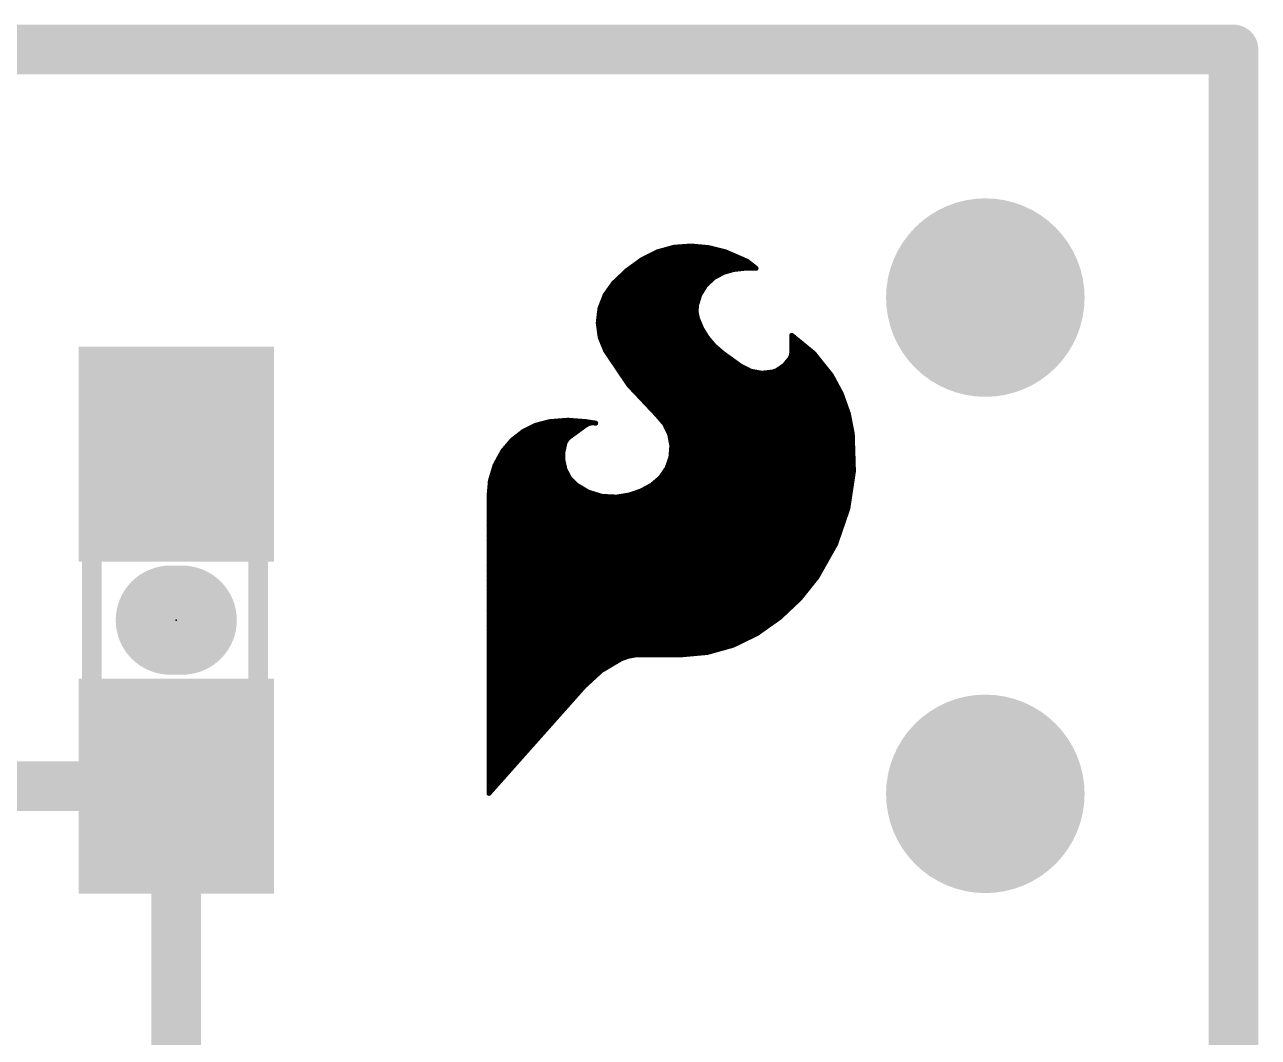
# Model space of a CAD drawing. Extents: x -109 to 32, y -1 to 19.
# Drawn here: x 25.56 to 31.88, y 13.99 to 19.18 of the extents above; entities that cross this region are included whole.
import ezdxf

# ---------------------------------------------------------------- set-up
doc = ezdxf.new("R2010")
doc.units = 0
for name, color, linetype in [('1', 12, 'CONTINUOUS'), ('16', 132, 'CONTINUOUS'), ('18', 110, 'CONTINUOUS'), ('20', 53, 'CONTINUOUS'), ('21', 53, 'CONTINUOUS'), ('23', 53, 'CONTINUOUS'), ('51', 53, 'CONTINUOUS')]:
    doc.layers.add(name, color=color, linetype=linetype)

# ---------------------------------------------------------------- blocks, each defined once
blk = doc.blocks.new('RECT')
blk.add_solid([(-0.5, -0.5), (0.5, -0.5), (-0.5, 0.5), (0.5, 0.5)])
blk = doc.blocks.new('ROUNDV')
at = {"const_width": 0.5}
blk.add_lwpolyline([(0, -0.25, 1), (0, 0.25, 1), (0, -0.25)], format="xyb", dxfattribs=at)

msp = doc.modelspace()

# ---------------------------------------------------------------- linework, layer by layer
at = {"layer": '1', "const_width": 0.254}
for points in [[(31.75, 19.05), (23.495, 19.05)], [(31.75, 0), (31.75, 19.05)], [(26.3398, 15.279), (22.772, 15.279)], [(26.3398, 15.279), (26.3398, 13.3748)]]:
    msp.add_lwpolyline(points, dxfattribs=at)
at = {"layer": '1', "const_width": 0.127}
for points in [[(31.8135, 19.05, 1), (31.6865, 19.05)], [(31.75, 18.9865, 1), (31.75, 19.1135)], [(26.4033, 15.279, 1), (26.2763, 15.279)], [(26.3398, 15.2155, 1), (26.3398, 15.3425)]]:
    msp.add_lwpolyline(points, format="xyb", dxfattribs=at)
at = {"layer": '16', "const_width": 0.254}
for points in [[(31.75, 19.05), (23.495, 19.05)], [(31.75, 0), (31.75, 19.05)]]:
    msp.add_lwpolyline(points, dxfattribs=at)
at = {"layer": '16', "const_width": 0.127}
for points in [[(31.8135, 19.05, 1), (31.6865, 19.05)], [(31.75, 18.9865, 1), (31.75, 19.1135)]]:
    msp.add_lwpolyline(points, format="xyb", dxfattribs=at)
at = {"layer": '20', "const_width": 0.254}
for points in [[(31.75, 19.05), (0, 19.05)], [(31.75, 0), (31.75, 19.05)]]:
    msp.add_lwpolyline(points, dxfattribs=at)
at = {"layer": '20', "const_width": 0.127}
for points in [[(31.8135, 19.05, 1), (31.6865, 19.05)], [(31.75, 18.9865, 1), (31.75, 19.1135)]]:
    msp.add_lwpolyline(points, format="xyb", dxfattribs=at)
at = {"layer": '21'}
for points, const_width in [([(28.9738, 18.0442), (28.8869, 18.0376)], 0.0254), ([(29.0639, 18.0357), (28.9738, 18.0442)], 0.0254), ([(28.8029, 18.0144), (28.7249, 17.9756)], 0.0254), ([(28.7402, 17.9832), (29.2217, 17.9832)], 0.0254), ([(28.7912, 18.0086), (29.1631, 18.0086)], 0.0254), ([(28.8869, 18.0376), (28.8029, 18.0144)], 0.0254), ([(28.874, 18.034), (29.0704, 18.034)], 0.0254), ([(29.1516, 18.0137), (29.0639, 18.0357)], 0.0254), ([(29.1745, 18.0035), (29.1516, 18.0137)], 0.0254), ([(29.2101, 17.9883), (29.1745, 18.0035)], 0.0254), ([(29.2605, 17.9662), (29.2101, 17.9883)], 0.0254), ([(28.6472, 17.9196), (28.5776, 17.8537)], 0.0254), ([(28.7249, 17.9756), (28.6472, 17.9196)], 0.0254), ([(28.665, 17.9324), (29.304, 17.9324)], 0.0254), ([(28.7002, 17.9578), (29.2714, 17.9578)], 0.0254), ([(29.1415, 17.9095), (29.1927, 17.924)], 0.0254), ([(29.1927, 17.924), (29.2456, 17.9299)], 0.0254), ([(29.2456, 17.9299), (29.3066, 17.9299)], 0.0254), ([(29.304, 17.9324), (29.2605, 17.9662)], 0.0254), ([(29.3065, 17.9299), (29.304, 17.9324)], 0.0254), ([(29.3066, 17.9299), (29.3065, 17.9299)], 0.0254), ([(28.5776, 17.8537), (28.5345, 17.7933)], 0.0254), ([(28.5802, 17.8562), (29.0626, 17.8562)], 0.0254), ([(28.6071, 17.8816), (29.0897, 17.8816)], 0.0254), ([(28.6339, 17.907), (29.1368, 17.907)], 0.0254), ([(29.0487, 17.8433), (29.0907, 17.8825)], 0.0254), ([(29.0907, 17.8825), (29.1415, 17.9095)], 0.0254), ([(28.5345, 17.7933), (28.5077, 17.7241)], 0.0254), ([(28.5431, 17.8054), (29.0252, 17.8054)], 0.0254), ([(28.5612, 17.8308), (29.041, 17.8308)], 0.0254), ([(29.0018, 17.7394), (29.0184, 17.7944)], 0.0254), ([(29.0184, 17.7944), (29.0487, 17.8433)], 0.0254), ([(28.5097, 17.7292), (29.0014, 17.7292)], 0.0254), ([(28.5195, 17.7546), (29.0064, 17.7546)], 0.0254), ([(28.5293, 17.78), (29.014, 17.78)], 0.0254), ([(29.0004, 17.706), (29.0018, 17.7394)], 0.0254), ([(28.5077, 17.7241), (28.4991, 17.6504)], 0.0254), ([(28.5024, 17.6784), (29.0059, 17.6784)], 0.0254), ([(28.5053, 17.7038), (29.0008, 17.7038)], 0.0254), ([(29.0069, 17.6733), (29.0004, 17.706)], 0.0254), ([(29.0284, 17.6218), (29.0069, 17.6733)], 0.0254), ([(28.4991, 17.6504), (28.509, 17.5769)], 0.0254), ([(28.4994, 17.653), (29.0154, 17.653)], 0.0254), ([(28.5022, 17.6276), (29.026, 17.6276)], 0.0254), ([(28.5056, 17.6022), (29.0405, 17.6022)], 0.0254), ([(29.0577, 17.5743), (29.0284, 17.6218)], 0.0254), ([(28.509, 17.5769), (28.537, 17.5082)], 0.0254), ([(28.5091, 17.5768), (29.0562, 17.5768)], 0.0254), ([(28.5194, 17.5514), (29.0773, 17.5514)], 0.0254), ([(29.094, 17.5319), (29.0577, 17.5743)], 0.0254), ([(29.6021, 17.4949), (29.4895, 17.587)], 0.0254), ([(29.4895, 17.587), (29.4895, 17.4981)], 0.0254), ([(29.4895, 17.5768), (29.502, 17.5768)], 0.0254), ([(29.4895, 17.5514), (29.533, 17.5514)], 0.0254), ([(28.5298, 17.526), (29.1009, 17.526)], 0.0254), ([(28.537, 17.5082), (28.6556, 17.3324)], 0.0254), ([(28.5421, 17.5006), (29.1305, 17.5006)], 0.0254), ([(28.5593, 17.4752), (29.1645, 17.4752)], 0.0254), ([(29.1364, 17.4955), (29.094, 17.5319)], 0.0254), ([(29.2278, 17.4295), (29.1364, 17.4955)], 0.0254), ([(29.4875, 17.4836), (29.4818, 17.4701)], 0.0254), ([(29.484, 17.4752), (29.6178, 17.4752)], 0.0254), ([(29.4895, 17.4981), (29.4875, 17.4836)], 0.0254), ([(29.4895, 17.526), (29.5641, 17.526)], 0.0254), ([(29.4895, 17.5006), (29.5951, 17.5006)], 0.0254), ([(29.6927, 17.3812), (29.6021, 17.4949)], 0.0254), ([(28.5764, 17.4498), (29.1997, 17.4498)], 0.0254), ([(28.5935, 17.4244), (29.2378, 17.4244)], 0.0254), ([(29.2791, 17.4033), (29.2278, 17.4295)], 0.0254), ([(29.4522, 17.4334), (29.4133, 17.4066)], 0.0254), ([(29.4391, 17.4244), (29.6583, 17.4244)], 0.0254), ([(29.4818, 17.4701), (29.4522, 17.4334)], 0.0254), ([(29.4654, 17.4498), (29.638, 17.4498)], 0.0254), ([(28.6107, 17.399), (29.3024, 17.399)], 0.0254), ([(28.6278, 17.3736), (29.6968, 17.3736)], 0.0254), ([(28.6449, 17.3482), (29.7104, 17.3482)], 0.0254), ([(29.3357, 17.3929), (29.2791, 17.4033)], 0.0254), ([(29.3929, 17.399), (29.3357, 17.3929)], 0.0254), ([(29.4133, 17.4066), (29.3929, 17.399)], 0.0254), ([(29.3929, 17.399), (29.6785, 17.399)], 0.0254), ([(29.7428, 17.2878), (29.6927, 17.3812)], 0.0254), ([(28.6556, 17.3324), (28.8011, 17.178)], 0.0254), ([(28.6646, 17.3228), (29.7241, 17.3228)], 0.0254), ([(28.6886, 17.2974), (29.7377, 17.2974)], 0.0254), ([(29.7786, 17.188), (29.7428, 17.2878)], 0.0254), ([(28.7125, 17.272), (29.7485, 17.272)], 0.0254), ([(28.7364, 17.2466), (29.7576, 17.2466)], 0.0254), ([(28.7604, 17.2212), (29.7667, 17.2212)], 0.0254), ([(28.7843, 17.1958), (29.7758, 17.1958)], 0.0254), ([(28.8011, 17.178), (28.8394, 17.1331)], 0.0254), ([(28.8076, 17.1704), (29.7821, 17.1704)], 0.0254), ([(29.7993, 17.084), (29.7786, 17.188)], 0.0254), ([(28.18, 17.1266), (28.1152, 17.0945)], 0.0254), ([(28.1659, 17.1196), (28.4249, 17.1196)], 0.0254), ([(28.2499, 17.145), (28.18, 17.1266)], 0.0254), ([(28.3439, 17.1524), (28.2499, 17.145)], 0.0254), ([(28.2499, 17.145), (28.4379, 17.145)], 0.0254), ([(28.4379, 17.145), (28.3439, 17.1524)], 0.0254), ([(28.3515, 17.0663), (28.4354, 17.1272)], 0.0254), ([(28.4354, 17.1272), (28.4511, 17.1356)], 0.0254), ([(28.4862, 17.1374), (28.4379, 17.145)], 0.0254), ([(28.4511, 17.1356), (28.4685, 17.1391)], 0.0254), ([(28.4685, 17.1391), (28.4862, 17.1374)], 0.0254), ([(28.8292, 17.145), (29.7872, 17.145)], 0.0254), ([(28.8394, 17.1331), (28.8649, 17.0798)], 0.0254), ([(28.8459, 17.1196), (29.7922, 17.1196)], 0.0254), ([(28.0582, 17.0501), (28.0112, 16.9951)], 0.0254), ([(28.0525, 17.0434), (28.3327, 17.0434)], 0.0254), ([(28.1152, 17.0945), (28.0582, 17.0501)], 0.0254), ([(28.0822, 17.0688), (28.3549, 17.0688)], 0.0254), ([(28.1148, 17.0942), (28.3899, 17.0942)], 0.0254), ([(28.3188, 16.9913), (28.3287, 17.0358)], 0.0254), ([(28.3287, 17.0358), (28.3377, 17.0529)], 0.0254), ([(28.3377, 17.0529), (28.3515, 17.0663)], 0.0254), ([(28.858, 17.0942), (29.7973, 17.0942)], 0.0254), ([(28.8649, 17.0798), (28.8756, 17.0217)], 0.0254), ([(28.8669, 17.0688), (29.7998, 17.0688)], 0.0254), ([(28.8716, 17.0434), (29.8006, 17.0434)], 0.0254), ([(29.8053, 16.8912), (29.7993, 17.084)], 0.0254), ([(28.0112, 16.9951), (27.9711, 16.9219)], 0.0254), ([(28.0098, 16.9926), (28.3191, 16.9926)], 0.0254), ([(28.0308, 17.018), (28.3247, 17.018)], 0.0254), ([(28.3188, 16.9457), (28.3188, 16.9913)], 0.0254), ([(28.8756, 17.0217), (28.871, 16.9628)], 0.0254), ([(28.8734, 16.9926), (29.8022, 16.9926)], 0.0254), ([(28.8754, 17.018), (29.8014, 17.018)], 0.0254), ([(27.9711, 16.9219), (27.9471, 16.842)], 0.0254), ([(27.9694, 16.9164), (28.3253, 16.9164)], 0.0254), ([(27.982, 16.9418), (28.3196, 16.9418)], 0.0254), ([(27.9959, 16.9672), (28.3188, 16.9672)], 0.0254), ([(28.3287, 16.9012), (28.3188, 16.9457)], 0.0254), ([(28.8514, 16.9071), (28.818, 16.8584)], 0.0254), ([(28.871, 16.9628), (28.8514, 16.9071)], 0.0254), ([(28.8547, 16.9164), (29.8045, 16.9164)], 0.0254), ([(28.8636, 16.9418), (29.8038, 16.9418)], 0.0254), ([(28.8714, 16.9672), (29.803, 16.9672)], 0.0254), ([(27.9541, 16.8656), (28.3469, 16.8656)], 0.0254), ([(27.9618, 16.891), (28.3339, 16.891)], 0.0254), ([(28.3509, 16.8577), (28.3287, 16.9012)], 0.0254), ([(28.3846, 16.8224), (28.3509, 16.8577)], 0.0254), ([(28.818, 16.8584), (28.7732, 16.8199)], 0.0254), ([(28.823, 16.8656), (29.8015, 16.8656)], 0.0254), ([(28.8404, 16.891), (29.8053, 16.891)], 0.0254), ([(29.7765, 16.7005), (29.8053, 16.8912)], 0.0254), ([(27.9471, 16.842), (27.9401, 16.7589)], 0.0254), ([(27.9427, 16.7894), (28.4394, 16.7894)], 0.0254), ([(27.9448, 16.8148), (28.3972, 16.8148)], 0.0254), ([(27.9469, 16.8402), (28.3677, 16.8402)], 0.0254), ([(28.448, 16.7842), (28.3846, 16.8224)], 0.0254), ([(28.5188, 16.7626), (28.448, 16.7842)], 0.0254), ([(28.7168, 16.7895), (28.6561, 16.769)], 0.0254), ([(28.7165, 16.7894), (29.7899, 16.7894)], 0.0254), ([(28.7732, 16.8199), (28.7168, 16.7895)], 0.0254), ([(28.7637, 16.8148), (29.7938, 16.8148)], 0.0254), ([(28.7969, 16.8402), (29.7976, 16.8402)], 0.0254), ([(27.9401, 16.7589), (27.9401, 15.2425)], 0.0254), ([(27.9401, 16.7386), (29.7822, 16.7386)], 0.0254), ([(27.9405, 16.764), (28.5142, 16.764)], 0.0254), ([(28.5928, 16.7589), (28.5188, 16.7626)], 0.0254), ([(28.6561, 16.769), (28.5928, 16.7589)], 0.0254), ([(28.6248, 16.764), (29.7861, 16.764)], 0.0254), ([(27.9401, 16.7132), (29.7784, 16.7132)], 0.0254), ([(27.9401, 16.6878), (29.7721, 16.6878)], 0.0254), ([(27.9401, 16.6624), (29.7634, 16.6624)], 0.0254), ([(29.7137, 16.5181), (29.7765, 16.7005)], 0.0254), ([(27.9401, 16.637), (29.7546, 16.637)], 0.0254), ([(27.9401, 16.6116), (29.7459, 16.6116)], 0.0254), ([(27.9401, 16.5862), (29.7371, 16.5862)], 0.0254), ([(27.9401, 16.5608), (29.7284, 16.5608)], 0.0254), ([(27.9401, 16.5354), (29.7196, 16.5354)], 0.0254), ([(27.9401, 16.51), (29.7091, 16.51)], 0.0254), ([(27.9401, 16.4846), (29.6948, 16.4846)], 0.0254), ([(29.619, 16.35), (29.7137, 16.5181)], 0.0254), ([(27.9401, 16.4592), (29.6805, 16.4592)], 0.0254), ([(27.9401, 16.4338), (29.6662, 16.4338)], 0.0254), ([(27.9401, 16.4084), (29.6519, 16.4084)], 0.0254), ([(26.3093, 16.129), (26.3703, 16.129)], 0.5588), ([(27.9401, 16.383), (29.6376, 16.383)], 0.0254), ([(27.9401, 16.3576), (29.6233, 16.3576)], 0.0254), ([(29.5306, 16.2393), (29.619, 16.35)], 0.0254), ([(27.9401, 16.3322), (29.6048, 16.3322)], 0.0254), ([(27.9401, 16.3068), (29.5845, 16.3068)], 0.0254), ([(27.9401, 16.2814), (29.5642, 16.2814)], 0.0254), ([(27.9401, 16.256), (29.5439, 16.256)], 0.0254), ([(27.9401, 16.2306), (29.5213, 16.2306)], 0.0254), ([(29.4274, 16.1421), (29.5306, 16.2393)], 0.0254), ([(27.9401, 16.2052), (29.4944, 16.2052)], 0.0254), ([(27.9401, 16.1798), (29.4674, 16.1798)], 0.0254), ([(27.9401, 16.1544), (29.4405, 16.1544)], 0.0254), ([(27.9401, 16.129), (29.4089, 16.129)], 0.0254), ([(27.9401, 16.1036), (29.3729, 16.1036)], 0.0254), ([(29.3117, 16.0604), (29.4274, 16.1421)], 0.0254), ([(27.9401, 16.0782), (29.3369, 16.0782)], 0.0254), ([(27.9401, 16.0528), (29.2961, 16.0528)], 0.0254), ([(27.9401, 16.0274), (29.244, 16.0274)], 0.0254), ([(29.1887, 16.0004), (29.3117, 16.0604)], 0.0254), ([(27.9401, 16.002), (29.1919, 16.002)], 0.0254), ([(27.9401, 15.9766), (29.1034, 15.9766)], 0.0254), ([(28.9205, 15.9512), (29.0568, 15.9636)], 0.0254), ([(29.0568, 15.9636), (29.1887, 16.0004)], 0.0254), ([(27.9401, 15.9512), (28.9205, 15.9512)], 0.0254), ([(27.9401, 15.9258), (28.6071, 15.9258)], 0.0254), ([(27.9401, 15.9004), (28.5644, 15.9004)], 0.0254), ([(28.5145, 15.8707), (28.6157, 15.9309)], 0.0254), ([(28.6157, 15.9309), (28.6529, 15.9444)], 0.0254), ([(28.6529, 15.9444), (28.6919, 15.9512)], 0.0254), ([(28.6919, 15.9512), (28.9205, 15.9512)], 0.0254), ([(27.9401, 15.875), (28.5217, 15.875)], 0.0254), ([(27.9401, 15.8496), (28.4914, 15.8496)], 0.0254), ([(28.4277, 15.7912), (28.5145, 15.8707)], 0.0254), ([(27.9401, 15.8242), (28.4637, 15.8242)], 0.0254), ([(27.9401, 15.7988), (28.436, 15.7988)], 0.0254), ([(27.9401, 15.2425), (28.4277, 15.7912)], 0.0254), ([(27.9401, 15.7734), (28.4119, 15.7734)], 0.0254), ([(27.9401, 15.748), (28.3893, 15.748)], 0.0254), ([(27.9401, 15.7226), (28.3667, 15.7226)], 0.0254), ([(27.9401, 15.6972), (28.3442, 15.6972)], 0.0254), ([(27.9401, 15.6718), (28.3216, 15.6718)], 0.0254), ([(27.9401, 15.6464), (28.299, 15.6464)], 0.0254), ([(27.9401, 15.621), (28.2765, 15.621)], 0.0254), ([(27.9401, 15.5956), (28.2539, 15.5956)], 0.0254), ([(27.9401, 15.5702), (28.2313, 15.5702)], 0.0254), ([(27.9401, 15.5448), (28.2087, 15.5448)], 0.0254), ([(27.9401, 15.5194), (28.1862, 15.5194)], 0.0254), ([(27.9401, 15.494), (28.1636, 15.494)], 0.0254), ([(27.9401, 15.4686), (28.141, 15.4686)], 0.0254), ([(27.9401, 15.4432), (28.1185, 15.4432)], 0.0254), ([(27.9401, 15.4178), (28.0959, 15.4178)], 0.0254), ([(27.9401, 15.3924), (28.0733, 15.3924)], 0.0254), ([(27.9401, 15.367), (28.0507, 15.367)], 0.0254), ([(27.9401, 15.3416), (28.0282, 15.3416)], 0.0254), ([(27.9401, 15.3162), (28.0056, 15.3162)], 0.0254), ([(27.9401, 15.2908), (27.983, 15.2908)], 0.0254), ([(27.9401, 15.2654), (27.9604, 15.2654)], 0.0254)]:
    msp.add_lwpolyline(points, dxfattribs=dict(at, const_width=const_width))
for points, const_width in [([(28.9744, 18.0505, 1), (28.9732, 18.0379)], 0.0127), ([(28.9743, 18.0379, 1), (28.9733, 18.0505)], 0.0127), ([(28.7402, 17.9896, 1), (28.7402, 17.9768)], 0.0127), ([(28.7912, 18.015, 1), (28.7912, 18.0023)], 0.0127), ([(28.8012, 18.0205, 1), (28.8046, 18.0083)], 0.0127), ([(28.8057, 18.0087, 1), (28.8001, 18.0201)], 0.0127), ([(28.874, 18.0404, 1), (28.874, 18.0277)], 0.0127), ([(28.8864, 18.0439, 1), (28.8874, 18.0312)], 0.0127), ([(28.8886, 18.0315, 1), (28.8852, 18.0437)], 0.0127), ([(29.0654, 18.0418, 1), (29.0623, 18.0295)], 0.0127), ([(29.0632, 18.0293, 1), (29.0645, 18.042)], 0.0127), ([(29.0704, 18.0277, 1), (29.0704, 18.0404)], 0.0127), ([(29.1542, 18.0195, 1), (29.149, 18.0079)], 0.0127), ([(29.1501, 18.0075, 1), (29.1531, 18.0199)], 0.0127), ([(29.1631, 18.0023, 1), (29.1631, 18.015)], 0.0127), ([(29.177, 18.0093, 1), (29.172, 17.9977)], 0.0127), ([(29.1719, 17.9977, 1), (29.1771, 18.0093)], 0.0127), ([(29.2126, 17.9941, 1), (29.2076, 17.9825)], 0.0127), ([(29.2076, 17.9825, 1), (29.2126, 17.9941)], 0.0127), ([(29.2217, 17.9768, 1), (29.2217, 17.9896)], 0.0127), ([(28.6435, 17.9247, 1), (28.6509, 17.9144)], 0.0127), ([(28.6516, 17.9149, 1), (28.6428, 17.9242)], 0.0127), ([(28.665, 17.9388, 1), (28.665, 17.9261)], 0.0127), ([(28.7002, 17.9642, 1), (28.7002, 17.9515)], 0.0127), ([(28.7221, 17.9813, 1), (28.7277, 17.9699)], 0.0127), ([(28.7286, 17.9704, 1), (28.7212, 17.9808)], 0.0127), ([(29.192, 17.9303, 1), (29.1934, 17.9177)], 0.0127), ([(29.1944, 17.9179, 1), (29.191, 17.9301)], 0.0127), ([(29.2456, 17.9363, 1), (29.2456, 17.9235)], 0.0127), ([(29.2463, 17.9236, 1), (29.2449, 17.9362)], 0.0127), ([(29.2644, 17.9712, 1), (29.2566, 17.9612)], 0.0127), ([(29.258, 17.9604, 1), (29.2631, 17.972)], 0.0127), ([(29.2714, 17.9515, 1), (29.2714, 17.9642)], 0.0127), ([(29.3085, 17.9369, 1), (29.2995, 17.9279)], 0.0127), ([(29.3001, 17.9274, 1), (29.3079, 17.9374)], 0.0127), ([(29.3065, 17.9363, 1), (29.3065, 17.9235)], 0.0127), ([(29.302, 17.9254, 1), (29.311, 17.9344)], 0.0127), ([(29.304, 17.9261, 1), (29.304, 17.9388)], 0.0127), ([(29.3066, 17.9235, 1), (29.3066, 17.9363)], 0.0127), ([(29.3066, 17.9235, 1), (29.3066, 17.9363)], 0.0127), ([(28.5828, 17.85, 1), (28.5724, 17.8574)], 0.0127), ([(28.5802, 17.8626, 1), (28.5802, 17.8498)], 0.0127), ([(28.6071, 17.888, 1), (28.6071, 17.8753)], 0.0127), ([(28.6339, 17.9134, 1), (28.6339, 17.9006)], 0.0127), ([(29.0626, 17.8498, 1), (29.0626, 17.8626)], 0.0127), ([(29.0878, 17.8881, 1), (29.0937, 17.8769)], 0.0127), ([(29.0951, 17.8779, 1), (29.0864, 17.8872)], 0.0127), ([(29.0897, 17.8753, 1), (29.0897, 17.888)], 0.0127), ([(29.1398, 17.9156, 1), (29.1432, 17.9034)], 0.0127), ([(29.1368, 17.9006, 1), (29.1368, 17.9134)], 0.0127), ([(29.1445, 17.9039, 1), (29.1385, 17.9151)], 0.0127), ([(28.5293, 17.797, 1), (28.5396, 17.7896)], 0.0127), ([(28.5404, 17.791, 1), (28.5285, 17.7956)], 0.0127), ([(28.5431, 17.8118, 1), (28.5431, 17.7991)], 0.0127), ([(28.5612, 17.8372, 1), (28.5612, 17.8244)], 0.0127), ([(28.5732, 17.8583, 1), (28.582, 17.8491)], 0.0127), ([(29.013, 17.7978, 1), (29.0238, 17.7911)], 0.0127), ([(29.0245, 17.7926, 1), (29.0123, 17.7963)], 0.0127), ([(29.0252, 17.7991, 1), (29.0252, 17.8118)], 0.0127), ([(29.041, 17.8244, 1), (29.041, 17.8372)], 0.0127), ([(29.0444, 17.8479, 1), (29.0531, 17.8386)], 0.0127), ([(29.0541, 17.8399, 1), (29.0433, 17.8466)], 0.0127), ([(28.5097, 17.7356, 1), (28.5097, 17.7229)], 0.0127), ([(28.5195, 17.761, 1), (28.5195, 17.7482)], 0.0127), ([(28.5293, 17.7864, 1), (28.5293, 17.7736)], 0.0127), ([(29.0081, 17.7391, 1), (28.9955, 17.7397)], 0.0127), ([(28.9957, 17.7412, 1), (29.0079, 17.7376)], 0.0127), ([(29.0014, 17.7229, 1), (29.0014, 17.7356)], 0.0127), ([(29.0064, 17.7482, 1), (29.0064, 17.761)], 0.0127), ([(29.014, 17.7736, 1), (29.014, 17.7864)], 0.0127), ([(28.5024, 17.6848, 1), (28.5024, 17.672)], 0.0127), ([(28.5053, 17.7102, 1), (28.5053, 17.6974)], 0.0127), ([(28.514, 17.7234, 1), (28.5014, 17.7249)], 0.0127), ([(28.5018, 17.7264, 1), (28.5137, 17.7218)], 0.0127), ([(28.994, 17.7063, 1), (29.0067, 17.7058)], 0.0127), ([(29.0066, 17.7073, 1), (28.9942, 17.7048)], 0.0127), ([(29.0128, 17.6757, 1), (29.001, 17.6709)], 0.0127), ([(29.0007, 17.6721, 1), (29.0131, 17.6745)], 0.0127), ([(29.0008, 17.6974, 1), (29.0008, 17.7102)], 0.0127), ([(29.0059, 17.672, 1), (29.0059, 17.6848)], 0.0127), ([(28.5054, 17.6513, 1), (28.4928, 17.6496)], 0.0127), ([(28.4928, 17.6512, 1), (28.5054, 17.6497)], 0.0127), ([(28.4994, 17.6594, 1), (28.4994, 17.6467)], 0.0127), ([(28.5022, 17.634, 1), (28.5022, 17.6212)], 0.0127), ([(28.5056, 17.6086, 1), (28.5056, 17.5958)], 0.0127), ([(29.0154, 17.6467, 1), (29.0154, 17.6594)], 0.0127), ([(29.0338, 17.6251, 1), (29.023, 17.6185)], 0.0127), ([(29.0225, 17.6193, 1), (29.0342, 17.6242)], 0.0127), ([(29.026, 17.6212, 1), (29.026, 17.634)], 0.0127), ([(29.0405, 17.5958, 1), (29.0405, 17.6086)], 0.0127), ([(28.5027, 17.5761, 1), (28.5153, 17.5778)], 0.0127), ([(28.5149, 17.5793, 1), (28.5032, 17.5745)], 0.0127), ([(28.5091, 17.5832, 1), (28.5091, 17.5705)], 0.0127), ([(28.5194, 17.5578, 1), (28.5194, 17.545)], 0.0127), ([(29.0625, 17.5784, 1), (29.0529, 17.5702)], 0.0127), ([(29.0523, 17.571, 1), (29.0631, 17.5776)], 0.0127), ([(29.0562, 17.5705, 1), (29.0562, 17.5832)], 0.0127), ([(29.0773, 17.545, 1), (29.0773, 17.5578)], 0.0127), ([(29.4895, 17.5578, 1), (29.4895, 17.545)], 0.0127), ([(29.4935, 17.5919, 1), (29.4855, 17.5821)], 0.0127), ([(29.4895, 17.5832, 1), (29.4895, 17.5705)], 0.0127), ([(29.4959, 17.587, 1), (29.4832, 17.587)], 0.0127), ([(29.502, 17.5705, 1), (29.502, 17.5832)], 0.0127), ([(29.533, 17.545, 1), (29.533, 17.5578)], 0.0127), ([(28.5298, 17.5324, 1), (28.5298, 17.5196)], 0.0127), ([(28.5423, 17.5118, 1), (28.5317, 17.5046)], 0.0127), ([(28.5311, 17.5058, 1), (28.5429, 17.5106)], 0.0127), ([(28.5421, 17.507, 1), (28.5421, 17.4943)], 0.0127), ([(28.5593, 17.4816, 1), (28.5593, 17.4688)], 0.0127), ([(29.0982, 17.5367, 1), (29.0899, 17.5271)], 0.0127), ([(29.0892, 17.5278, 1), (29.0989, 17.536)], 0.0127), ([(29.1009, 17.5196, 1), (29.1009, 17.5324)], 0.0127), ([(29.1401, 17.5006, 1), (29.1327, 17.4904)], 0.0127), ([(29.1305, 17.4943, 1), (29.1305, 17.507)], 0.0127), ([(29.1323, 17.4907, 1), (29.1405, 17.5003)], 0.0127), ([(29.1645, 17.4688, 1), (29.1645, 17.4816)], 0.0127), ([(29.484, 17.4816, 1), (29.484, 17.4688)], 0.0127), ([(29.4812, 17.4844, 1), (29.4938, 17.4827)], 0.0127), ([(29.4934, 17.4811, 1), (29.4817, 17.4861)], 0.0127), ([(29.4895, 17.5324, 1), (29.4895, 17.5196)], 0.0127), ([(29.4895, 17.507, 1), (29.4895, 17.4943)], 0.0127), ([(29.4958, 17.4972, 1), (29.4832, 17.499)], 0.0127), ([(29.4832, 17.4981, 1), (29.4959, 17.4981)], 0.0127), ([(29.5641, 17.5196, 1), (29.5641, 17.5324)], 0.0127), ([(29.5951, 17.4943, 1), (29.5951, 17.507)], 0.0127), ([(29.607, 17.4989, 1), (29.5971, 17.491)], 0.0127), ([(29.598, 17.49, 1), (29.6061, 17.4998)], 0.0127), ([(29.6178, 17.4688, 1), (29.6178, 17.4816)], 0.0127), ([(28.5764, 17.4562, 1), (28.5764, 17.4434)], 0.0127), ([(28.5935, 17.4308, 1), (28.5935, 17.4181)], 0.0127), ([(29.1997, 17.4434, 1), (29.1997, 17.4562)], 0.0127), ([(29.2307, 17.4352, 1), (29.2249, 17.4238)], 0.0127), ([(29.2241, 17.4244, 1), (29.2315, 17.4346)], 0.0127), ([(29.2378, 17.4181, 1), (29.2378, 17.4308)], 0.0127), ([(29.4391, 17.4308, 1), (29.4391, 17.4181)], 0.0127), ([(29.4472, 17.4374, 1), (29.4571, 17.4294)], 0.0127), ([(29.4558, 17.4281, 1), (29.4486, 17.4386)], 0.0127), ([(29.4654, 17.4562, 1), (29.4654, 17.4434)], 0.0127), ([(29.476, 17.4726, 1), (29.4876, 17.4676)], 0.0127), ([(29.4867, 17.4661, 1), (29.4769, 17.4741)], 0.0127), ([(29.638, 17.4434, 1), (29.638, 17.4562)], 0.0127), ([(29.6583, 17.4181, 1), (29.6583, 17.4308)], 0.0127), ([(28.6107, 17.4054, 1), (28.6107, 17.3926)], 0.0127), ([(28.6278, 17.38, 1), (28.6278, 17.3672)], 0.0127), ([(28.6449, 17.3546, 1), (28.6449, 17.3419)], 0.0127), ([(29.2802, 17.4096, 1), (29.2779, 17.3971)], 0.0127), ([(29.2762, 17.3977, 1), (29.282, 17.409)], 0.0127), ([(29.3024, 17.3926, 1), (29.3024, 17.4054)], 0.0127), ([(29.335, 17.3992, 1), (29.3363, 17.3865)], 0.0127), ([(29.3345, 17.3866, 1), (29.3368, 17.3991)], 0.0127), ([(29.3929, 17.4054, 1), (29.3929, 17.3926)], 0.0127), ([(29.3907, 17.405, 1), (29.3951, 17.393)], 0.0127), ([(29.3936, 17.3927, 1), (29.3922, 17.4053)], 0.0127), ([(29.4097, 17.4118, 1), (29.4169, 17.4014)], 0.0127), ([(29.4155, 17.4006, 1), (29.4111, 17.4126)], 0.0127), ([(29.6785, 17.3926, 1), (29.6785, 17.4054)], 0.0127), ([(29.6983, 17.3842, 1), (29.6871, 17.3782)], 0.0127), ([(29.6877, 17.3772, 1), (29.6977, 17.3852)], 0.0127), ([(29.6968, 17.3672, 1), (29.6968, 17.38)], 0.0127), ([(29.7104, 17.3419, 1), (29.7104, 17.3546)], 0.0127), ([(28.6602, 17.3367, 1), (28.651, 17.328)], 0.0127), ([(28.6504, 17.3288, 1), (28.6609, 17.3359)], 0.0127), ([(28.6646, 17.3292, 1), (28.6646, 17.3164)], 0.0127), ([(28.6886, 17.3038, 1), (28.6886, 17.291)], 0.0127), ([(29.7241, 17.3164, 1), (29.7241, 17.3292)], 0.0127), ([(29.7488, 17.2899, 1), (29.7369, 17.2856)], 0.0127), ([(29.7377, 17.291, 1), (29.7377, 17.3038)], 0.0127), ([(28.7125, 17.2784, 1), (28.7125, 17.2657)], 0.0127), ([(28.7364, 17.253, 1), (28.7364, 17.2402)], 0.0127), ([(29.7372, 17.2848, 1), (29.7484, 17.2908)], 0.0127), ([(29.7485, 17.2657, 1), (29.7485, 17.2784)], 0.0127), ([(29.7576, 17.2402, 1), (29.7576, 17.253)], 0.0127), ([(28.7604, 17.2276, 1), (28.7604, 17.2148)], 0.0127), ([(28.7843, 17.2022, 1), (28.7843, 17.1895)], 0.0127), ([(28.8059, 17.1821, 1), (28.7963, 17.1739)], 0.0127), ([(28.7965, 17.1736, 1), (28.8057, 17.1824)], 0.0127), ([(28.8076, 17.1768, 1), (28.8076, 17.164)], 0.0127), ([(29.7667, 17.2148, 1), (29.7667, 17.2276)], 0.0127), ([(29.7849, 17.1892, 1), (29.7724, 17.1867)], 0.0127), ([(29.7727, 17.1858, 1), (29.7846, 17.1901)], 0.0127), ([(29.7758, 17.1895, 1), (29.7758, 17.2022)], 0.0127), ([(29.7821, 17.164, 1), (29.7821, 17.1768)], 0.0127), ([(28.1659, 17.126, 1), (28.1659, 17.1133)], 0.0127), ([(28.1784, 17.1327, 1), (28.1816, 17.1204)], 0.0127), ([(28.1828, 17.1209, 1), (28.1772, 17.1323)], 0.0127), ([(28.2499, 17.1514, 1), (28.2499, 17.1386)], 0.0127), ([(28.2494, 17.1513, 1), (28.2504, 17.1387)], 0.0127), ([(28.2515, 17.1389, 1), (28.2483, 17.1511)], 0.0127), ([(28.3444, 17.1587, 1), (28.3434, 17.146)], 0.0127), ([(28.3444, 17.146, 1), (28.3434, 17.1587)], 0.0127), ([(28.4249, 17.1133, 1), (28.4249, 17.126)], 0.0127), ([(28.4324, 17.1328, 1), (28.4384, 17.1216)], 0.0127), ([(28.4389, 17.1513, 1), (28.4369, 17.1387)], 0.0127), ([(28.4391, 17.1221, 1), (28.4317, 17.1323)], 0.0127), ([(28.4374, 17.1387, 1), (28.4384, 17.1513)], 0.0127), ([(28.4379, 17.1386, 1), (28.4379, 17.1514)], 0.0127), ([(28.4498, 17.1418, 1), (28.4523, 17.1294)], 0.0127), ([(28.4541, 17.13, 1), (28.4481, 17.1412)], 0.0127), ([(28.4691, 17.1454, 1), (28.4679, 17.1328)], 0.0127), ([(28.4698, 17.1329, 1), (28.4672, 17.1453)], 0.0127), ([(28.4852, 17.1311, 1), (28.4872, 17.1437)], 0.0127), ([(28.4856, 17.1311, 1), (28.4868, 17.1437)], 0.0127), ([(28.8292, 17.1514, 1), (28.8292, 17.1386)], 0.0127), ([(28.8452, 17.1358, 1), (28.8337, 17.1303)], 0.0127), ([(28.8346, 17.1289, 1), (28.8443, 17.1372)], 0.0127), ([(28.8459, 17.126, 1), (28.8459, 17.1133)], 0.0127), ([(29.7872, 17.1386, 1), (29.7872, 17.1514)], 0.0127), ([(29.7922, 17.1133, 1), (29.7922, 17.126)], 0.0127), ([(28.0525, 17.0498, 1), (28.0525, 17.0371)], 0.0127), ([(28.0543, 17.0551, 1), (28.0621, 17.0451)], 0.0127), ([(28.063, 17.046, 1), (28.0533, 17.0542)], 0.0127), ([(28.0822, 17.0752, 1), (28.0822, 17.0624)], 0.0127), ([(28.1148, 17.1006, 1), (28.1148, 17.0878)], 0.0127), ([(28.1124, 17.1002, 1), (28.118, 17.0888)], 0.0127), ([(28.1191, 17.0895, 1), (28.1113, 17.0995)], 0.0127), ([(28.3231, 17.0388, 1), (28.3343, 17.0328)], 0.0127), ([(28.3349, 17.0344, 1), (28.3225, 17.0372)], 0.0127), ([(28.3333, 17.0574, 1), (28.3421, 17.0483)], 0.0127), ([(28.3433, 17.0499, 1), (28.3321, 17.0558)], 0.0127), ([(28.3327, 17.0371, 1), (28.3327, 17.0498)], 0.0127), ([(28.3478, 17.0714, 1), (28.3552, 17.0612)], 0.0127), ([(28.3559, 17.0618, 1), (28.3471, 17.0708)], 0.0127), ([(28.3549, 17.0624, 1), (28.3549, 17.0752)], 0.0127), ([(28.3899, 17.0878, 1), (28.3899, 17.1006)], 0.0127), ([(28.858, 17.1006, 1), (28.858, 17.0878)], 0.0127), ([(28.8711, 17.0809, 1), (28.8586, 17.0786)], 0.0127), ([(28.8591, 17.077, 1), (28.8706, 17.0825)], 0.0127), ([(28.8669, 17.0752, 1), (28.8669, 17.0624)], 0.0127), ([(28.8716, 17.0498, 1), (28.8716, 17.0371)], 0.0127), ([(29.8056, 17.0842, 1), (29.793, 17.0838)], 0.0127), ([(29.7931, 17.0828, 1), (29.8055, 17.0852)], 0.0127), ([(29.7973, 17.0878, 1), (29.7973, 17.1006)], 0.0127), ([(29.7998, 17.0624, 1), (29.7998, 17.0752)], 0.0127), ([(29.8006, 17.0371, 1), (29.8006, 17.0498)], 0.0127), ([(28.0098, 16.999, 1), (28.0098, 16.9862)], 0.0127), ([(28.0064, 16.9992, 1), (28.016, 16.991)], 0.0127), ([(28.0168, 16.992, 1), (28.0056, 16.9982)], 0.0127), ([(28.0308, 17.0244, 1), (28.0308, 17.0116)], 0.0127), ([(28.3251, 16.9913, 1), (28.3124, 16.9913)], 0.0127), ([(28.3126, 16.9927, 1), (28.325, 16.9899)], 0.0127), ([(28.3191, 16.9862, 1), (28.3191, 16.999)], 0.0127), ([(28.3247, 17.0116, 1), (28.3247, 17.0244)], 0.0127), ([(28.8734, 16.999, 1), (28.8734, 16.9862)], 0.0127), ([(28.8754, 17.0244, 1), (28.8754, 17.0116)], 0.0127), ([(28.882, 17.0212, 1), (28.8693, 17.0222)], 0.0127), ([(28.8694, 17.0205, 1), (28.8819, 17.0228)], 0.0127), ([(29.8014, 17.0116, 1), (29.8014, 17.0244)], 0.0127), ([(29.8022, 16.9862, 1), (29.8022, 16.999)], 0.0127), ([(27.9694, 16.9228, 1), (27.9694, 16.91)], 0.0127), ([(27.9655, 16.925, 1), (27.9767, 16.9189)], 0.0127), ([(27.9772, 16.9201, 1), (27.965, 16.9238)], 0.0127), ([(27.982, 16.9482, 1), (27.982, 16.9354)], 0.0127), ([(27.9959, 16.9736, 1), (27.9959, 16.9609)], 0.0127), ([(28.325, 16.9471, 1), (28.3126, 16.9443)], 0.0127), ([(28.3124, 16.9457, 1), (28.3251, 16.9457)], 0.0127), ([(28.3188, 16.9609, 1), (28.3188, 16.9736)], 0.0127), ([(28.3196, 16.9354, 1), (28.3196, 16.9482)], 0.0127), ([(28.3253, 16.91, 1), (28.3253, 16.9228)], 0.0127), ([(28.8566, 16.9035, 1), (28.8462, 16.9107)], 0.0127), ([(28.8547, 16.9228, 1), (28.8547, 16.91)], 0.0127), ([(28.8636, 16.9482, 1), (28.8636, 16.9354)], 0.0127), ([(28.8647, 16.9633, 1), (28.8774, 16.9623)], 0.0127), ([(28.8714, 16.9736, 1), (28.8714, 16.9609)], 0.0127), ([(28.877, 16.9607, 1), (28.8651, 16.9649)], 0.0127), ([(29.803, 16.9609, 1), (29.803, 16.9736)], 0.0127), ([(29.8038, 16.9354, 1), (29.8038, 16.9482)], 0.0127), ([(29.8045, 16.91, 1), (29.8045, 16.9228)], 0.0127), ([(27.9541, 16.872, 1), (27.9541, 16.8592)], 0.0127), ([(27.9618, 16.8974, 1), (27.9618, 16.8847)], 0.0127), ([(28.3344, 16.9041, 1), (28.323, 16.8983)], 0.0127), ([(28.3225, 16.8998, 1), (28.3349, 16.9026)], 0.0127), ([(28.3339, 16.8847, 1), (28.3339, 16.8974)], 0.0127), ([(28.3555, 16.8621, 1), (28.3463, 16.8534)], 0.0127), ([(28.3453, 16.8549, 1), (28.3566, 16.8606)], 0.0127), ([(28.3469, 16.8592, 1), (28.3469, 16.872)], 0.0127), ([(28.8128, 16.8619, 1), (28.8233, 16.8548)], 0.0127), ([(28.8222, 16.8535, 1), (28.8139, 16.8632)], 0.0127), ([(28.823, 16.872, 1), (28.823, 16.8592)], 0.0127), ([(28.8404, 16.8974, 1), (28.8404, 16.8847)], 0.0127), ([(28.8454, 16.9092, 1), (28.8574, 16.905)], 0.0127), ([(29.799, 16.891, 1), (29.8117, 16.8914)], 0.0127), ([(29.8116, 16.8902, 1), (29.7991, 16.8921)], 0.0127), ([(29.8015, 16.8592, 1), (29.8015, 16.872)], 0.0127), ([(29.8053, 16.8847, 1), (29.8053, 16.8974)], 0.0127), ([(27.9427, 16.7958, 1), (27.9427, 16.783)], 0.0127), ([(27.9448, 16.8212, 1), (27.9448, 16.8085)], 0.0127), ([(27.9469, 16.8466, 1), (27.9469, 16.8338)], 0.0127), ([(27.9534, 16.8415, 1), (27.9407, 16.8426)], 0.0127), ([(27.941, 16.8439, 1), (27.9531, 16.8402)], 0.0127), ([(28.3677, 16.8338, 1), (28.3677, 16.8466)], 0.0127), ([(28.3879, 16.8278, 1), (28.3813, 16.817)], 0.0127), ([(28.38, 16.818, 1), (28.3892, 16.8268)], 0.0127), ([(28.3972, 16.8085, 1), (28.3972, 16.8212)], 0.0127), ([(28.4394, 16.783, 1), (28.4394, 16.7958)], 0.0127), ([(28.4499, 16.7903, 1), (28.4462, 16.7781)], 0.0127), ([(28.4447, 16.7787, 1), (28.4513, 16.7896)], 0.0127), ([(28.7165, 16.7958, 1), (28.7165, 16.783)], 0.0127), ([(28.7138, 16.7951, 1), (28.7198, 16.7839)], 0.0127), ([(28.7188, 16.7835, 1), (28.7148, 16.7955)], 0.0127), ([(28.7637, 16.8212, 1), (28.7637, 16.8085)], 0.0127), ([(28.7691, 16.8247, 1), (28.7773, 16.8151)], 0.0127), ([(28.7762, 16.8143, 1), (28.7702, 16.8255)], 0.0127), ([(28.7969, 16.8466, 1), (28.7969, 16.8338)], 0.0127), ([(29.7899, 16.783, 1), (29.7899, 16.7958)], 0.0127), ([(29.7938, 16.8085, 1), (29.7938, 16.8212)], 0.0127), ([(29.7976, 16.8338, 1), (29.7976, 16.8466)], 0.0127), ([(27.9465, 16.7589, 1), (27.9337, 16.7589)], 0.0127), ([(27.9338, 16.7594, 1), (27.9464, 16.7584)], 0.0127), ([(27.9401, 16.745, 1), (27.9401, 16.7323)], 0.0127), ([(27.9405, 16.7704, 1), (27.9405, 16.7576)], 0.0127), ([(28.5192, 16.7689, 1), (28.5185, 16.7562)], 0.0127), ([(28.5142, 16.7576, 1), (28.5142, 16.7704)], 0.0127), ([(28.517, 16.7565, 1), (28.5207, 16.7686)], 0.0127), ([(28.5918, 16.7652, 1), (28.5938, 16.7526)], 0.0127), ([(28.5925, 16.7526, 1), (28.5931, 16.7652)], 0.0127), ([(28.6248, 16.7704, 1), (28.6248, 16.7576)], 0.0127), ([(28.6541, 16.775, 1), (28.6581, 16.763)], 0.0127), ([(28.6571, 16.7627, 1), (28.6551, 16.7752)], 0.0127), ([(29.7822, 16.7323, 1), (29.7822, 16.745)], 0.0127), ([(29.7861, 16.7576, 1), (29.7861, 16.7704)], 0.0127), ([(27.9401, 16.7196, 1), (27.9401, 16.7068)], 0.0127), ([(27.9401, 16.6942, 1), (27.9401, 16.6814)], 0.0127), ([(27.9401, 16.6688, 1), (27.9401, 16.6561)], 0.0127), ([(29.7634, 16.6561, 1), (29.7634, 16.6688)], 0.0127), ([(29.7702, 16.7014, 1), (29.7828, 16.6995)], 0.0127), ([(29.7825, 16.6984, 1), (29.7705, 16.7025)], 0.0127), ([(29.7721, 16.6814, 1), (29.7721, 16.6942)], 0.0127), ([(29.7784, 16.7068, 1), (29.7784, 16.7196)], 0.0127), ([(27.9401, 16.6434, 1), (27.9401, 16.6306)], 0.0127), ([(27.9401, 16.618, 1), (27.9401, 16.6052)], 0.0127), ([(29.7459, 16.6052, 1), (29.7459, 16.618)], 0.0127), ([(29.7546, 16.6306, 1), (29.7546, 16.6434)], 0.0127), ([(27.9401, 16.5926, 1), (27.9401, 16.5799)], 0.0127), ([(27.9401, 16.5672, 1), (27.9401, 16.5544)], 0.0127), ([(27.9401, 16.5418, 1), (27.9401, 16.529)], 0.0127), ([(29.7196, 16.529, 1), (29.7196, 16.5418)], 0.0127), ([(29.7284, 16.5544, 1), (29.7284, 16.5672)], 0.0127), ([(29.7371, 16.5799, 1), (29.7371, 16.5926)], 0.0127), ([(27.9401, 16.5164, 1), (27.9401, 16.5037)], 0.0127), ([(27.9401, 16.491, 1), (27.9401, 16.4782)], 0.0127), ([(29.6948, 16.4782, 1), (29.6948, 16.491)], 0.0127), ([(29.7077, 16.5201, 1), (29.7197, 16.516)], 0.0127), ([(29.7192, 16.515, 1), (29.7081, 16.5212)], 0.0127), ([(29.7091, 16.5037, 1), (29.7091, 16.5164)], 0.0127), ([(27.9401, 16.4656, 1), (27.9401, 16.4528)], 0.0127), ([(27.9401, 16.4402, 1), (27.9401, 16.4275)], 0.0127), ([(27.9401, 16.4148, 1), (27.9401, 16.402)], 0.0127), ([(29.6519, 16.402, 1), (29.6519, 16.4148)], 0.0127), ([(29.6662, 16.4275, 1), (29.6662, 16.4402)], 0.0127), ([(29.6805, 16.4528, 1), (29.6805, 16.4656)], 0.0127), ([(26.3093, 16.2687, 1), (26.3093, 15.9893)], 0.2794), ([(26.3703, 15.9893, 1), (26.3703, 16.2687)], 0.2794), ([(27.9401, 16.3894, 1), (27.9401, 16.3766)], 0.0127), ([(27.9401, 16.364, 1), (27.9401, 16.3513)], 0.0127), ([(29.6135, 16.3531, 1), (29.6245, 16.3469)], 0.0127), ([(29.624, 16.346, 1), (29.614, 16.354)], 0.0127), ([(29.6233, 16.3513, 1), (29.6233, 16.364)], 0.0127), ([(29.6376, 16.3766, 1), (29.6376, 16.3894)], 0.0127), ([(27.9401, 16.3386, 1), (27.9401, 16.3258)], 0.0127), ([(27.9401, 16.3132, 1), (27.9401, 16.3004)], 0.0127), ([(27.9401, 16.2878, 1), (27.9401, 16.2751)], 0.0127), ([(29.5642, 16.2751, 1), (29.5642, 16.2878)], 0.0127), ([(29.5845, 16.3004, 1), (29.5845, 16.3132)], 0.0127), ([(29.6048, 16.3258, 1), (29.6048, 16.3386)], 0.0127), ([(27.9401, 16.2624, 1), (27.9401, 16.2496)], 0.0127), ([(27.9401, 16.237, 1), (27.9401, 16.2242)], 0.0127), ([(29.5213, 16.2242, 1), (29.5213, 16.237)], 0.0127), ([(29.5256, 16.2433, 1), (29.5355, 16.2353)], 0.0127), ([(29.5349, 16.2347, 1), (29.5262, 16.2439)], 0.0127), ([(29.5439, 16.2496, 1), (29.5439, 16.2624)], 0.0127), ([(27.9401, 16.2116, 1), (27.9401, 16.1989)], 0.0127), ([(27.9401, 16.1862, 1), (27.9401, 16.1734)], 0.0127), ([(27.9401, 16.1608, 1), (27.9401, 16.1481)], 0.0127), ([(29.4405, 16.1481, 1), (29.4405, 16.1608)], 0.0127), ([(29.4674, 16.1734, 1), (29.4674, 16.1862)], 0.0127), ([(29.4944, 16.1989, 1), (29.4944, 16.2116)], 0.0127), ([(27.9401, 16.1354, 1), (27.9401, 16.1227)], 0.0127), ([(27.9401, 16.11, 1), (27.9401, 16.0972)], 0.0127), ([(29.3729, 16.0972, 1), (29.3729, 16.11)], 0.0127), ([(29.4089, 16.1227, 1), (29.4089, 16.1354)], 0.0127), ([(29.4231, 16.1467, 1), (29.4318, 16.1375)], 0.0127), ([(29.4311, 16.1369, 1), (29.4238, 16.1473)], 0.0127), ([(27.9401, 16.0846, 1), (27.9401, 16.0719)], 0.0127), ([(27.9401, 16.0592, 1), (27.9401, 16.0465)], 0.0127), ([(27.9401, 16.0338, 1), (27.9401, 16.021)], 0.0127), ([(29.244, 16.021, 1), (29.244, 16.0338)], 0.0127), ([(29.2961, 16.0465, 1), (29.2961, 16.0592)], 0.0127), ([(29.308, 16.0656, 1), (29.3154, 16.0552)], 0.0127), ([(29.3145, 16.0547, 1), (29.3089, 16.0661)], 0.0127), ([(29.3369, 16.0719, 1), (29.3369, 16.0846)], 0.0127), ([(27.9401, 16.0084, 1), (27.9401, 15.9957)], 0.0127), ([(27.9401, 15.983, 1), (27.9401, 15.9703)], 0.0127), ([(29.0551, 15.9697, 1), (29.0585, 15.9575)], 0.0127), ([(29.0574, 15.9573, 1), (29.0562, 15.9699)], 0.0127), ([(29.1034, 15.9703, 1), (29.1034, 15.983)], 0.0127), ([(29.1859, 16.0061, 1), (29.1914, 15.9947)], 0.0127), ([(29.1904, 15.9943, 1), (29.187, 16.0065)], 0.0127), ([(29.1919, 15.9957, 1), (29.1919, 16.0084)], 0.0127), ([(27.9401, 15.9322, 1), (27.9401, 15.9195)], 0.0127), ([(27.9401, 15.9068, 1), (27.9401, 15.8941)], 0.0127), ([(27.9401, 15.9575, 1), (27.9401, 15.9449)], 0.0127), ([(28.5644, 15.8941, 1), (28.5644, 15.9068)], 0.0127), ([(28.6071, 15.9195, 1), (28.6071, 15.9322)], 0.0127), ([(28.6135, 15.9369, 1), (28.6179, 15.9249)], 0.0127), ([(28.6189, 15.9254, 1), (28.6125, 15.9364)], 0.0127), ([(28.6518, 15.9506, 1), (28.654, 15.9381)], 0.0127), ([(28.6551, 15.9384, 1), (28.6508, 15.9503)], 0.0127), ([(28.6919, 15.9575, 1), (28.6919, 15.9449)], 0.0127), ([(28.693, 15.9449, 1), (28.6908, 15.9575)], 0.0127), ([(28.9199, 15.9575, 1), (28.9211, 15.9449)], 0.0127), ([(28.9205, 15.9449, 1), (28.9205, 15.9575)], 0.0127), ([(28.9205, 15.9449, 1), (28.9205, 15.9575)], 0.0127), ([(27.9401, 15.8813, 1), (27.9401, 15.8687)], 0.0127), ([(27.9401, 15.8559, 1), (27.9401, 15.8433)], 0.0127), ([(28.4914, 15.8433, 1), (28.4914, 15.8559)], 0.0127), ([(28.5113, 15.8762, 1), (28.5177, 15.8653)], 0.0127), ([(28.5188, 15.8661, 1), (28.5102, 15.8754)], 0.0127), ([(28.5217, 15.8687, 1), (28.5217, 15.8813)], 0.0127), ([(27.9401, 15.8306, 1), (27.9401, 15.8179)], 0.0127), ([(27.9401, 15.8051, 1), (27.9401, 15.7925)], 0.0127), ([(27.9401, 15.7797, 1), (27.9401, 15.7671)], 0.0127), ([(28.4119, 15.7671, 1), (28.4119, 15.7797)], 0.0127), ([(28.4234, 15.7959, 1), (28.432, 15.7865)], 0.0127), ([(28.4324, 15.787, 1), (28.423, 15.7954)], 0.0127), ([(28.436, 15.7925, 1), (28.436, 15.8051)], 0.0127), ([(28.4637, 15.8179, 1), (28.4637, 15.8306)], 0.0127), ([(27.9401, 15.7544, 1), (27.9401, 15.7417)], 0.0127), ([(27.9401, 15.7289, 1), (27.9401, 15.7163)], 0.0127), ([(28.3667, 15.7163, 1), (28.3667, 15.7289)], 0.0127), ([(28.3893, 15.7417, 1), (28.3893, 15.7544)], 0.0127), ([(27.9401, 15.6782, 1), (27.9401, 15.6655)], 0.0127), ([(27.9401, 15.7035, 1), (27.9401, 15.6909)], 0.0127), ([(27.9401, 15.6527, 1), (27.9401, 15.6401)], 0.0127), ([(28.299, 15.6401, 1), (28.299, 15.6527)], 0.0127), ([(28.3216, 15.6655, 1), (28.3216, 15.6782)], 0.0127), ([(28.3442, 15.6909, 1), (28.3442, 15.7035)], 0.0127), ([(27.9401, 15.602, 1), (27.9401, 15.5893)], 0.0127), ([(27.9401, 15.6273, 1), (27.9401, 15.6147)], 0.0127), ([(28.2539, 15.5893, 1), (28.2539, 15.602)], 0.0127), ([(28.2765, 15.6147, 1), (28.2765, 15.6273)], 0.0127), ([(27.9401, 15.5766, 1), (27.9401, 15.5639)], 0.0127), ([(27.9401, 15.5258, 1), (27.9401, 15.5131)], 0.0127), ([(27.9401, 15.5511, 1), (27.9401, 15.5385)], 0.0127), ([(28.1862, 15.5131, 1), (28.1862, 15.5258)], 0.0127), ([(28.2087, 15.5385, 1), (28.2087, 15.5511)], 0.0127), ([(28.2313, 15.5639, 1), (28.2313, 15.5766)], 0.0127), ([(27.9401, 15.5004, 1), (27.9401, 15.4877)], 0.0127), ([(27.9401, 15.4749, 1), (27.9401, 15.4623)], 0.0127), ([(28.141, 15.4623, 1), (28.141, 15.4749)], 0.0127), ([(28.1636, 15.4877, 1), (28.1636, 15.5004)], 0.0127), ([(27.9401, 15.4496, 1), (27.9401, 15.4369)], 0.0127), ([(27.9401, 15.4242, 1), (27.9401, 15.4115)], 0.0127), ([(27.9401, 15.3987, 1), (27.9401, 15.3861)], 0.0127), ([(28.0733, 15.3861, 1), (28.0733, 15.3987)], 0.0127), ([(28.0959, 15.4115, 1), (28.0959, 15.4242)], 0.0127), ([(28.1185, 15.4369, 1), (28.1185, 15.4496)], 0.0127), ([(27.9401, 15.3734, 1), (27.9401, 15.3607)], 0.0127), ([(27.9401, 15.348, 1), (27.9401, 15.3353)], 0.0127), ([(28.0282, 15.3353, 1), (28.0282, 15.348)], 0.0127), ([(28.0507, 15.3607, 1), (28.0507, 15.3734)], 0.0127), ([(27.9401, 15.2972, 1), (27.9401, 15.2845)], 0.0127), ([(27.9401, 15.2718, 1), (27.9401, 15.2591)], 0.0127), ([(27.9401, 15.3225, 1), (27.9401, 15.3099)], 0.0127), ([(27.9604, 15.2591, 1), (27.9604, 15.2718)], 0.0127), ([(27.983, 15.2845, 1), (27.983, 15.2972)], 0.0127), ([(28.0056, 15.3099, 1), (28.0056, 15.3225)], 0.0127), ([(27.9354, 15.2467, 1), (27.9448, 15.2383)], 0.0127), ([(27.9337, 15.2425, 1), (27.9465, 15.2425)], 0.0127)]:
    msp.add_lwpolyline(points, format="xyb", dxfattribs=dict(at, const_width=const_width))
at = {"layer": '23'}
for p in [(26.3398, 16.129), (27.94, 15.24)]:
    msp.add_point(p, dxfattribs=at)
at = {"layer": '51', "const_width": 0.1016}
for points in [[(25.9078, 15.773), (25.9078, 16.485)], [(26.7588, 15.773), (26.7588, 16.485)]]:
    msp.add_lwpolyline(points, dxfattribs=at)
at = {"layer": '51', "const_width": 0.0508}
for points in [[(25.9332, 16.485, 1), (25.8824, 16.485)], [(26.7842, 16.485, 1), (26.7334, 16.485)], [(25.8824, 15.773, 1), (25.9332, 15.773)], [(26.7334, 15.773, 1), (26.7842, 15.773)]]:
    msp.add_lwpolyline(points, format="xyb", dxfattribs=at)

# ---------------------------------------------------------------- block references
at = {"layer": '1', "xscale": 1.1, "rotation": 90}
for p in [(26.3398, 16.979), (26.3398, 15.279)]:
    msp.add_blockref('RECT', p, dxfattribs=at)
at = {"layer": '18', "xscale": 1.016, "yscale": 1.016}
for p in [(30.48, 17.78), (30.48, 17.78), (30.48, 15.24), (30.48, 15.24)]:
    msp.add_blockref('ROUNDV', p, dxfattribs=at)
at = {"layer": '51', "xscale": 0.5001, "yscale": 0.95, "rotation": 90}
for p in [(26.3347, 16.7093), (26.3347, 15.5409)]:
    msp.add_blockref('RECT', p, dxfattribs=at)

doc.saveas('drawing.dxf')
